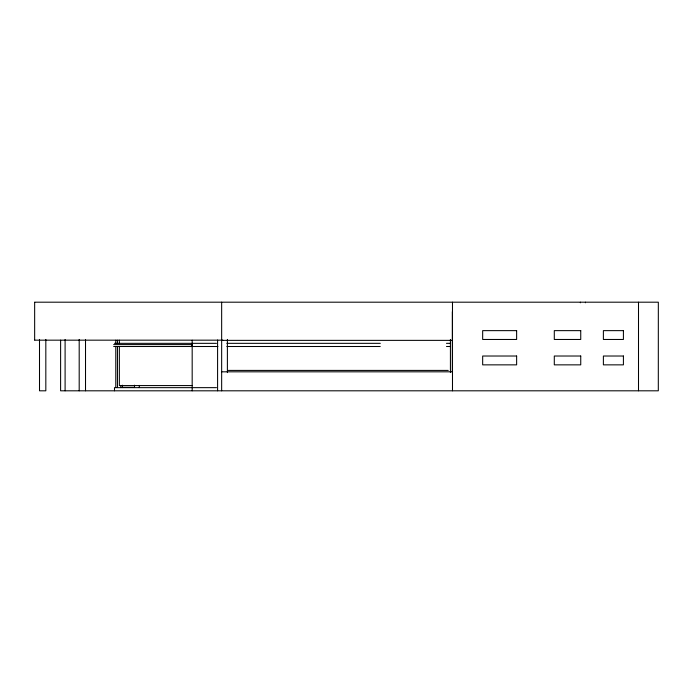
<?xml version="1.0" encoding="UTF-8"?>
<svg xmlns="http://www.w3.org/2000/svg" width="693" height="693" viewBox="0 0 693 693"><rect width="100%" height="100%" fill="white"/><g stroke="black" fill="none" stroke-linecap="round" stroke-linejoin="round"><path stroke-width="1.04" d="M119.352 343.356L119.352 340.22M217.585 390.809L217.585 340.012M34.919 302.191L658.333 302.191L658.307 390.809L60.603 390.809L60.62 340.168M34.919 340.168L222.808 340.168M221.656 340.367L452.486 340.367M114.492 343.338L216.485 343.338M226.854 343.338L380.301 343.338M446.491 343.338L450.424 343.338M113.669 344.603L192.238 344.603M113.669 346.5L217.914 346.5M226.854 346.5L380.223 346.5M446.491 346.5L450.424 346.5M228.266 370.409L448.258 370.409M221.656 371.82L452.486 371.82M192.507 385.568L119.352 385.568L119.352 346.621M122.349 387.318L134.503 387.318M216.485 387.647L114.492 387.647L114.492 390.809M638.504 302.191L638.504 390.809M585.446 302.191L585.446 302.78M580.379 302.191L580.379 302.78M452.486 302.191L452.486 390.809M452.347 311.685L452.347 371.82M450.424 339.466L450.424 372.427M227.391 339.431L227.391 372.617M221.656 302.191L221.656 390.809M192.178 340.22L192.178 390.809M191.814 344.603L191.814 346.5M139.284 385.412L139.284 387.569M134.503 385.178L134.503 387.569M122.349 385.178L122.349 387.569M120.816 385.412L120.816 387.569M117.455 340.237L117.455 343.364M117.455 346.5L117.455 387.569M115.783 340.22L115.783 343.356M115.783 346.5L115.783 387.569M85.516 339.431L85.516 390.809M79.193 339.431L79.193 390.809M65.099 339.466L65.099 390.809M45.825 339.431L45.825 390.809L39.51 390.809L39.501 339.431M34.65 302.191L34.65 340.168M516.631 330.639L482.666 330.639L482.666 339.466L516.631 339.466L516.631 330.639M580.743 330.639L554.296 330.639L554.296 339.466L580.743 339.466L580.743 330.639M623.414 330.639L603.386 330.639L603.386 339.466L623.414 339.466L623.414 330.639M516.631 356.02L482.666 356.02L482.666 364.856L516.631 364.856L516.631 356.02M580.743 356.02L554.296 356.02L554.296 364.856L580.743 364.856L580.743 356.02M623.414 356.02L603.386 356.02L603.386 364.856L623.414 364.856L623.414 356.02"/></g></svg>
